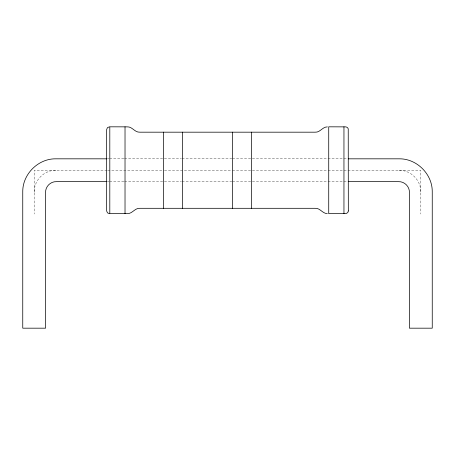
<?xml version="1.0" encoding="UTF-8"?>
<svg xmlns="http://www.w3.org/2000/svg" width="455" height="455" viewBox="0 0 455 455"><rect width="100%" height="100%" fill="white"/><g stroke="black" fill="none" stroke-linecap="round" stroke-linejoin="round"><path stroke-width="0.34" stroke-dasharray="2.27 1.71" d="M107.505 158.823L108.927 158.823M109.638 158.823L123.84 158.823M124.551 158.823L181.352 158.823M182.057 158.823L231.76 158.823M232.471 158.823L347.495 158.823M107.061 170.244L34.165 170.244L34.165 214.009M107.767 170.244L163.737 170.244M164.448 170.244L231.749 170.244M232.46 170.244L327.395 170.244M328.101 170.244L347.233 170.244M347.938 170.244L420.835 170.244L420.835 214.009M107.534 181.659L108.955 181.659M109.666 181.659L123.862 181.659M124.573 181.659L181.357 181.659M182.068 181.659L231.76 181.659M232.471 181.659L347.466 181.659M398.95 170.244A21.885 21.885 0 0 1 420.835 192.124M34.165 192.124A21.885 21.885 0 0 1 56.05 170.244"/><path stroke-width="0.68" d="M327.338 126.877C322.459 126.837 320.087 132.661 315.07 132.183L139.93 132.183C134.737 132.638 132.263 126.405 127.064 126.854L109.803 126.82L109.803 213.668L127.064 213.628C132.263 214.083 134.737 207.844 139.93 208.299L315.07 208.299C320.087 207.821 322.459 213.651 327.338 213.611M109.331 126.854L107.448 127.639L106.669 129.521L106.669 210.966L107.448 212.849L109.331 213.628M106.8 158.823L55.675 158.823C38.146 158.619 22.545 174.219 22.75 191.754L22.75 328.18L45.585 328.18L45.585 192.499C45.301 186.635 50.556 181.38 56.426 181.659L106.823 181.659M348.2 158.823L399.325 158.823C416.854 158.619 432.455 174.219 432.25 191.754L432.25 328.18L409.415 328.18L409.415 192.499C409.699 186.635 404.444 181.38 398.574 181.659L348.177 181.659M343.952 126.82L343.952 213.668M251.661 132.149L251.661 208.339M232.63 132.149L232.63 208.339M182.387 132.149L182.387 208.339M163.362 132.149L163.362 208.339M125.023 126.82L125.023 213.668M348.331 210.966L347.785 212.587L346.016 213.605L328.726 213.668L328.726 126.82L346.016 126.877L347.552 127.639L348.24 128.833L348.331 210.966"/></g></svg>
